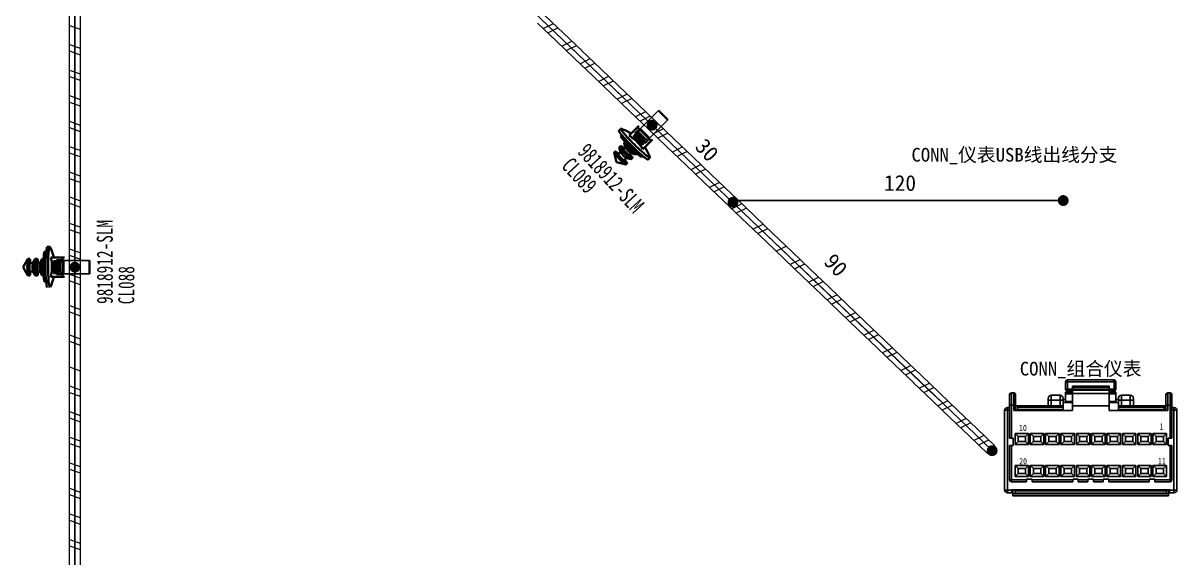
# Model space of a CAD drawing. Header units: millimetres. Extents: x 17 to 3784, y 12 to 1382.
# Drawn here: x 1157.5 to 1263.8, y 442.9 to 492.2 of the extents above; entities that cross this region are included whole.
import ezdxf

# ---------------------------------------------------------------- set-up
doc = ezdxf.new("R2010")
doc.units = ezdxf.units.MM
doc.layers.add('ENT', color=7, linetype='Continuous', lineweight=18)
doc.layers.add('粗实线层', color=7, linetype='Continuous', lineweight=35)
doc.styles.add('FangSong_GB2312_Style', font='simfang.ttf')
doc.styles.add('foton', font='', dxfattribs={"width": 0.7})
doc.styles.add('样式 2', font='', dxfattribs={"width": 0.75})
doc.styles.get('foton').set_extended_font_data('宋体')
doc.styles.get('样式 2').set_extended_font_data('宋体')

msp = doc.modelspace()

# ---------------------------------------------------------------- hatches: boundary and pattern name
h = msp.add_hatch(color=0)
edge = h.paths.add_edge_path(flags=0)
edge.add_arc((1215.43, 482.82), 0.507, 180, 540)
h = msp.add_hatch(color=0)
edge = h.paths.add_edge_path(flags=0)
edge.add_arc((1222.88, 475.72), 0.507, 180, 540)
h = msp.add_hatch(color=1)
edge = h.paths.add_edge_path(flags=0)
edge.add_arc((1253.3, 475.87), 0.507, 540, 900)
h = msp.add_hatch(color=0)
edge = h.paths.add_edge_path(flags=0)
edge.add_arc((1162.25, 469.73), 0.507, 180, 540)
h = msp.add_hatch(color=0)
edge = h.paths.add_edge_path(flags=0)
edge.add_arc((1246.75, 452.83), 0.507, 180, 540)

# ---------------------------------------------------------------- linework, layer by layer
at = {"color": 0}
for p, q in [((1216.01, 484.18), (1214.33, 482.48)), ((1216.88, 483.32), (1215.2, 481.62)), ((1163.59, 470.35), (1161.2, 470.34)), ((1163.59, 469.13), (1161.2, 469.13))]:
    msp.add_line(p, q, dxfattribs=at)
at = {"color": 0, "lineweight": 35, "ltscale": 0.137499}
for p, q in [((1216.01, 484.18), (1216.88, 483.32)), ((1214.33, 482.48), (1215.2, 481.62)), ((1161.2, 470.34), (1161.2, 469.13)), ((1163.59, 470.35), (1163.59, 469.13))]:
    msp.add_line(p, q, dxfattribs=at)
at = {"color": 0, "lineweight": 35, "ltscale": 0.120856}
for p, q in [((1214.07, 482.62), (1213.32, 481.86)), ((1215.33, 481.37), (1214.57, 480.61)), ((1161.11, 470.62), (1160.04, 470.62)), ((1161.11, 468.85), (1160.04, 468.85))]:
    msp.add_line(p, q, dxfattribs=at)
at = {"color": 0, "lineweight": 35, "ltscale": 0.021804}
for p, q in [((1214.07, 482.62), (1214.21, 482.75)), ((1213.86, 481.92), (1213.72, 481.79)), ((1214, 482.18), (1213.85, 482.05)), ((1214.06, 482.12), (1213.92, 481.99)), ((1214.85, 481.34), (1214.7, 481.21)), ((1215.33, 481.37), (1215.47, 481.5)), ((1160.47, 470.28), (1160.28, 470.29)), ((1160.76, 470.37), (1160.56, 470.38)), ((1160.76, 470.28), (1160.56, 470.29)), ((1161.11, 470.62), (1161.31, 470.62)), ((1160.75, 469.18), (1160.56, 469.19)), ((1161.11, 468.85), (1161.31, 468.84))]:
    msp.add_line(p, q, dxfattribs=at)
at = {"color": 0, "lineweight": 35, "ltscale": 0.199999}
for p, q in [((1214.07, 482.62), (1215.33, 481.37)), ((1161.11, 470.62), (1161.11, 468.85))]:
    msp.add_line(p, q, dxfattribs=at)
at = {"color": 0, "lineweight": 35, "ltscale": 0.027679}
for p, q in [((1212.55, 482.49), (1212.38, 482.32)), ((1215.22, 479.84), (1215.05, 479.67)), ((1159.95, 471.62), (1159.71, 471.62))]:
    msp.add_line(p, q, dxfattribs=at)
at = {"color": 0, "lineweight": 35, "ltscale": 0.032373}
for p, q in [((1213.72, 481.79), (1213.92, 481.99)), ((1213.86, 481.92), (1214.06, 482.12)), ((1160.28, 470.29), (1160.56, 470.29)), ((1160.47, 470.28), (1160.76, 470.28))]:
    msp.add_line(p, q, dxfattribs=at)
at = {"color": 0, "lineweight": 35, "ltscale": 0.124999}
for p, q in [((1214.5, 481.01), (1213.72, 481.79)), ((1160.27, 469.19), (1160.28, 470.29))]:
    msp.add_line(p, q, dxfattribs=at)
at = {"color": 0, "lineweight": 35, "ltscale": 0.047321}
for p, q in [((1213.85, 482.05), (1214.15, 482.35)), ((1214.77, 481.15), (1215.06, 481.45)), ((1160.56, 470.38), (1160.98, 470.38)), ((1160.56, 469.1), (1160.98, 469.1))]:
    msp.add_line(p, q, dxfattribs=at)
at = {"color": 0, "lineweight": 35, "ltscale": 0.010001}
for p, q in [((1213.85, 482.05), (1213.92, 481.99)), ((1214.7, 481.21), (1214.77, 481.15)), ((1160.56, 470.38), (1160.56, 470.29)), ((1160.56, 469.19), (1160.56, 469.1))]:
    msp.add_line(p, q, dxfattribs=at)
at = {"color": 0, "lineweight": 35, "ltscale": 0.009468}
for p, q in [((1213.91, 481.82), (1213.85, 481.76)), ((1160.44, 470.18), (1160.35, 470.18))]:
    msp.add_line(p, q, dxfattribs=at)
at = {"color": 0, "lineweight": 35, "ltscale": 0.1}
for p, q in [((1213.85, 481.76), (1214.48, 481.14)), ((1214.13, 482.04), (1214.76, 481.42)), ((1160.35, 470.18), (1160.35, 469.29)), ((1160.75, 470.18), (1160.75, 469.3))]:
    msp.add_line(p, q, dxfattribs=at)
at = {"color": 0, "lineweight": 35, "ltscale": 0.01149}
for p, q in [((1213.93, 481.85), (1213.86, 481.92)), ((1160.47, 470.18), (1160.47, 470.28))]:
    msp.add_line(p, q, dxfattribs=at)
at = {"color": 0, "lineweight": 35, "ltscale": 0.012451}
for p, q in [((1213.98, 481.9), (1213.91, 481.82)), ((1214.24, 482.26), (1214.17, 482.18)), ((1214.97, 481.54), (1214.89, 481.46)), ((1214.61, 481.28), (1214.54, 481.2)), ((1160.55, 470.18), (1160.44, 470.18)), ((1160.98, 470.25), (1160.87, 470.25)), ((1160.55, 469.3), (1160.44, 469.3)), ((1160.98, 469.23), (1160.87, 469.23))]:
    msp.add_line(p, q, dxfattribs=at)
at = {"color": 0, "lineweight": 35, "ltscale": 0.099998}
for p, q in [((1213.91, 481.82), (1214.54, 481.2)), ((1213.98, 481.9), (1214.61, 481.28)), ((1160.44, 470.18), (1160.44, 469.3)), ((1160.55, 470.18), (1160.55, 469.3))]:
    msp.add_line(p, q, dxfattribs=at)
at = {"color": 0, "lineweight": 35, "ltscale": 0.002181}
for p, q in [((1214, 481.92), (1213.98, 481.9)), ((1214.63, 481.29), (1214.61, 481.28)), ((1160.57, 470.18), (1160.55, 470.18)), ((1160.57, 469.3), (1160.55, 469.3))]:
    msp.add_line(p, q, dxfattribs=at)
at = {"color": 0, "lineweight": 35, "ltscale": 0.025537}
for p, q in [((1214, 482.18), (1214.16, 482.35)), ((1160.76, 470.37), (1160.98, 470.37))]:
    msp.add_line(p, q, dxfattribs=at)
at = {"color": 0, "lineweight": 35, "ltscale": 0.01}
for p, q in [((1214, 482.18), (1214.06, 482.12)), ((1160.76, 470.37), (1160.76, 470.28))]:
    msp.add_line(p, q, dxfattribs=at)
at = {"color": 0, "lineweight": 35, "ltscale": 0.019922}
for p, q in [((1214.12, 482.04), (1214, 481.92)), ((1214.75, 481.42), (1214.63, 481.29)), ((1160.74, 470.18), (1160.57, 470.18)), ((1160.74, 469.3), (1160.57, 469.3))]:
    msp.add_line(p, q, dxfattribs=at)
at = {"color": 0, "lineweight": 35, "ltscale": 0.099999}
for p, q in [((1214, 481.92), (1214.63, 481.29)), ((1214.12, 482.04), (1214.75, 481.42)), ((1160.57, 470.18), (1160.57, 469.3)), ((1160.74, 470.18), (1160.74, 469.3))]:
    msp.add_line(p, q, dxfattribs=at)
at = {"color": 0, "lineweight": 35, "ltscale": 0.000439834}
for p, q in [((1214.13, 482.04), (1214.12, 482.04)), ((1160.75, 470.18), (1160.74, 470.18))]:
    msp.add_line(p, q, dxfattribs=at)
at = {"color": 0, "lineweight": 35, "ltscale": 0.014999}
for p, q in [((1214.24, 482.26), (1214.15, 482.35)), ((1160.98, 470.25), (1160.98, 470.38))]:
    msp.add_line(p, q, dxfattribs=at)
at = {"color": 0, "lineweight": 35, "ltscale": 0.114999}
for p, q in [((1214.89, 481.46), (1214.17, 482.18)), ((1160.87, 469.23), (1160.87, 470.25))]:
    msp.add_line(p, q, dxfattribs=at)
at = {"color": 0, "lineweight": 35, "ltscale": 0.012463}
for p, q in [((1214.97, 481.54), (1214.89, 481.46)), ((1160.98, 469.22), (1160.87, 469.23))]:
    msp.add_line(p, q, dxfattribs=at)
at = {"color": 0, "lineweight": 35, "ltscale": 0.015}
for p, q in [((1215.06, 481.45), (1214.97, 481.54)), ((1160.98, 469.1), (1160.98, 469.23))]:
    msp.add_line(p, q, dxfattribs=at)
at = {"color": 0, "lineweight": 35, "ltscale": 0.019769}
for p, q in [((1212.4, 480.77), (1212.52, 480.89)), ((1213.5, 479.68), (1213.63, 479.8)), ((1158.63, 470.51), (1158.8, 470.51)), ((1158.63, 468.96), (1158.8, 468.96))]:
    msp.add_line(p, q, dxfattribs=at)
at = {"color": 0, "lineweight": 35, "ltscale": 0.051179}
for p, q in [((1212.51, 480.32), (1212.4, 480.76)), ((1213.05, 479.79), (1213.49, 479.68)), ((1158.39, 470.11), (1158.62, 470.5)), ((1158.39, 469.36), (1158.62, 468.97))]:
    msp.add_line(p, q, dxfattribs=at)
at = {"color": 0, "lineweight": 35, "ltscale": 0.029858}
for p, q in [((1212.76, 480.57), (1212.95, 480.76)), ((1213.3, 480.04), (1213.49, 480.23)), ((1158.74, 470.12), (1159.01, 470.12)), ((1158.74, 469.35), (1159.01, 469.35))]:
    msp.add_line(p, q, dxfattribs=at)
at = {"color": 0, "lineweight": 35, "ltscale": 0.01853}
for p, q in [((1212.84, 481.21), (1212.95, 481.33)), ((1159.25, 470.51), (1159.41, 470.51))]:
    msp.add_line(p, q, dxfattribs=at)
at = {"color": 0, "lineweight": 35, "ltscale": 0.051177}
for p, q in [((1212.95, 480.76), (1212.84, 481.2)), ((1159.01, 470.11), (1159.24, 470.5))]:
    msp.add_line(p, q, dxfattribs=at)
at = {"color": 0, "lineweight": 35, "ltscale": 0.02207}
for p, q in [((1213.19, 481.01), (1213.33, 481.15)), ((1213.73, 480.47), (1213.87, 480.61)), ((1159.35, 470.12), (1159.55, 470.12)), ((1159.35, 469.35), (1159.55, 469.35))]:
    msp.add_line(p, q, dxfattribs=at)
at = {"color": 0, "lineweight": 35, "ltscale": 0.010273}
for p, q in [((1214.54, 481.2), (1214.48, 481.14)), ((1160.44, 469.29), (1160.35, 469.29))]:
    msp.add_line(p, q, dxfattribs=at)
at = {"color": 0, "lineweight": 35, "ltscale": 0.004356}
for p, q in [((1214.48, 481.14), (1214.51, 481.16)), ((1160.35, 469.29), (1160.39, 469.29))]:
    msp.add_line(p, q, dxfattribs=at)
at = {"color": 0, "lineweight": 35, "ltscale": 0.032379}
for p, q in [((1214.5, 481.01), (1214.7, 481.21)), ((1160.27, 469.19), (1160.56, 469.19))]:
    msp.add_line(p, q, dxfattribs=at)
at = {"color": 0, "lineweight": 35, "ltscale": 0.023842}
for p, q in [((1214.51, 481.16), (1214.66, 481.32)), ((1160.39, 469.29), (1160.6, 469.29))]:
    msp.add_line(p, q, dxfattribs=at)
at = {"color": 0, "lineweight": 35, "ltscale": 0.001513}
for p, q in [((1214.54, 481.2), (1214.55, 481.21)), ((1160.44, 469.3), (1160.45, 469.29))]:
    msp.add_line(p, q, dxfattribs=at)
at = {"color": 0, "lineweight": 35, "ltscale": 0.012045}
for p, q in [((1214.64, 481.14), (1214.56, 481.22)), ((1160.47, 469.19), (1160.47, 469.29))]:
    msp.add_line(p, q, dxfattribs=at)
at = {"color": 0, "lineweight": 35, "ltscale": 0.018183}
for p, q in [((1214.64, 481.31), (1214.76, 481.42)), ((1160.58, 469.29), (1160.75, 469.3))]:
    msp.add_line(p, q, dxfattribs=at)
at = {"color": 0, "lineweight": 35, "ltscale": 0.002853}
for p, q in [((1214.66, 481.32), (1214.64, 481.31)), ((1160.61, 469.29), (1160.58, 469.29))]:
    msp.add_line(p, q, dxfattribs=at)
at = {"color": 0, "lineweight": 35, "ltscale": 0.000439867}
for p, q in [((1214.76, 481.42), (1214.75, 481.42)), ((1160.75, 469.3), (1160.74, 469.3))]:
    msp.add_line(p, q, dxfattribs=at)
at = {"color": 0, "lineweight": 35, "ltscale": 0.113794}
for p, q in [((1214.76, 480.78), (1215.47, 481.5)), ((1160.3, 468.84), (1161.31, 468.84))]:
    msp.add_line(p, q, dxfattribs=at)
at = {"color": 0, "lineweight": 35, "ltscale": 0.009064}
for p, q in [((1214.85, 481.34), (1214.9, 481.29)), ((1160.75, 469.18), (1160.75, 469.1))]:
    msp.add_line(p, q, dxfattribs=at)
at = {"color": 0, "lineweight": 35, "ltscale": 0.017883}
for p, q in [((1211.92, 480.28), (1212.03, 480.4)), ((1213.02, 479.19), (1213.13, 479.31)), ((1157.94, 470.51), (1158.1, 470.51)), ((1157.94, 468.96), (1158.1, 468.96))]:
    msp.add_line(p, q, dxfattribs=at)
at = {"color": 0, "lineweight": 35, "ltscale": 0.100609}
for p, q in [((1212.14, 479.41), (1211.92, 480.27)), ((1157.48, 469.73), (1157.93, 470.5))]:
    msp.add_line(p, q, dxfattribs=at)
at = {"color": 0, "lineweight": 35, "ltscale": 0.10061}
for p, q in [((1212.14, 479.41), (1213.01, 479.19)), ((1157.48, 469.73), (1157.93, 468.97))]:
    msp.add_line(p, q, dxfattribs=at)
at = {"color": 0, "lineweight": 35, "ltscale": 0.032245}
for p, q in [((1212.31, 480.12), (1212.51, 480.32)), ((1212.85, 479.58), (1213.05, 479.79)), ((1158.1, 470.12), (1158.39, 470.12)), ((1158.1, 469.35), (1158.39, 469.35))]:
    msp.add_line(p, q, dxfattribs=at)
at = {"color": 0, "lineweight": 35, "ltscale": 0.051178}
for p, q in [((1213.49, 480.23), (1213.93, 480.12)), ((1159.01, 469.36), (1159.24, 468.97))]:
    msp.add_line(p, q, dxfattribs=at)
at = {"color": 0, "lineweight": 35, "ltscale": 0.018536}
for p, q in [((1213.94, 480.12), (1214.05, 480.23)), ((1159.25, 468.96), (1159.41, 468.96))]:
    msp.add_line(p, q, dxfattribs=at)
at = {"color": 1}
msp.add_line((1253.31, 476.36), (1253.31, 475.39), dxfattribs=at)
at = {"color": 7, "linetype": 'Continuous'}
for p, q in [((1253.69, 458.33), (1253.69, 459.35)), ((1253.69, 459.35), (1257.98, 459.35)), ((1257.98, 459.35), (1257.98, 458.33)), ((1248.52, 453.98), (1248.52, 458.16)), ((1248.52, 458.16), (1248.74, 458.16)), ((1248.74, 456.52), (1248.74, 458.16)), ((1253.52, 458.5), (1253.52, 459.18)), ((1253.52, 459.18), (1258.15, 459.18)), ((1253.52, 458.5), (1254.14, 458.5)), ((1253.52, 457.35), (1253.52, 458.23)), ((1254.14, 458.23), (1253.52, 458.23)), ((1253.69, 458.33), (1254.14, 458.33)), ((1254.14, 456.52), (1254.14, 458.78)), ((1254.14, 458.78), (1257.53, 458.78)), ((1257.53, 458.61), (1254.14, 458.61)), ((1257.53, 458.44), (1254.14, 458.44)), ((1254.14, 458.39), (1257.53, 458.39)), ((1257.53, 458.78), (1257.53, 456.52)), ((1257.53, 458.5), (1258.15, 458.5)), ((1257.53, 458.33), (1257.98, 458.33)), ((1257.53, 458.23), (1258.15, 458.23)), ((1258.15, 459.18), (1258.15, 458.5)), ((1258.15, 458.23), (1258.15, 457.35)), ((1262.93, 458.16), (1263.15, 458.16)), ((1262.93, 456.52), (1262.93, 458.16)), ((1263.15, 453.98), (1263.15, 458.16)), ((1248.35, 453.98), (1248.35, 457.99)), ((1248.91, 456.52), (1248.91, 457.99)), ((1251.91, 456.97), (1251.91, 457.65)), ((1251.91, 457.48), (1253.29, 457.48)), ((1252.19, 456.97), (1252.19, 457.93)), ((1252.19, 457.93), (1253.01, 457.93)), ((1253.01, 456.97), (1253.01, 457.93)), ((1253.29, 456.52), (1253.29, 457.65)), ((1253.29, 457.54), (1253.52, 457.54)), ((1253.29, 457.26), (1254.14, 457.26)), ((1254.14, 458.08), (1253.52, 458.08)), ((1254.14, 457.35), (1253.52, 457.35)), ((1254.14, 458.09), (1257.53, 458.09)), ((1257.53, 458.08), (1258.15, 458.08)), ((1257.53, 457.35), (1258.15, 457.35)), ((1257.53, 457.26), (1258.38, 457.26)), ((1258.15, 457.54), (1258.38, 457.54)), ((1258.38, 456.52), (1258.38, 457.65)), ((1258.38, 457.48), (1259.76, 457.48)), ((1258.66, 457.93), (1258.66, 456.97)), ((1258.66, 457.93), (1259.48, 457.93)), ((1259.48, 457.93), (1259.48, 456.97)), ((1259.76, 457.65), (1259.76, 456.97)), ((1262.76, 456.52), (1262.76, 457.99)), ((1263.32, 453.98), (1263.32, 457.99)), ((1247.9, 456.52), (1247.9, 449.23)), ((1248.18, 456.8), (1248.18, 448.95)), ((1248.35, 456.8), (1248.18, 456.8)), ((1248.35, 456.58), (1248.18, 456.58)), ((1248.35, 457.03), (1248.91, 457.03)), ((1254.14, 456.52), (1248.74, 456.52)), ((1248.91, 456.97), (1253.29, 456.97)), ((1249.08, 456.52), (1249.08, 456.97)), ((1249.08, 456.83), (1253.29, 456.83)), ((1249.08, 456.63), (1253.29, 456.63)), ((1254.14, 456.96), (1257.53, 456.96)), ((1262.93, 456.52), (1257.53, 456.52)), ((1258.38, 456.97), (1262.76, 456.97)), ((1258.38, 456.83), (1262.59, 456.83)), ((1258.38, 456.63), (1262.59, 456.63)), ((1262.59, 456.52), (1262.59, 456.97)), ((1262.76, 457.03), (1263.32, 457.03)), ((1263.49, 456.8), (1263.32, 456.8)), ((1263.49, 456.58), (1263.32, 456.58)), ((1263.49, 448.95), (1263.49, 456.8)), ((1263.77, 449.23), (1263.77, 456.52)), ((1248.35, 453.98), (1248.69, 453.98)), ((1248.69, 453.98), (1248.69, 453.3)), ((1248.86, 454.4), (1248.86, 453.39)), ((1249.14, 454.12), (1248.86, 454.4)), ((1250.1, 454.4), (1248.86, 454.4)), ((1249.14, 454.12), (1249.14, 453.67)), ((1249.82, 454.12), (1249.14, 454.12)), ((1249.82, 454.12), (1250.1, 454.4)), ((1249.82, 453.67), (1249.82, 454.12)), ((1250.1, 453.39), (1250.1, 454.4)), ((1250.27, 454.4), (1250.27, 453.39)), ((1250.55, 454.12), (1250.27, 454.4)), ((1251.51, 454.4), (1250.27, 454.4)), ((1250.55, 454.12), (1250.55, 453.67)), ((1251.23, 454.12), (1250.55, 454.12)), ((1251.23, 454.12), (1251.51, 454.4)), ((1251.23, 453.67), (1251.23, 454.12)), ((1251.51, 453.39), (1251.51, 454.4)), ((1251.68, 454.4), (1251.68, 453.39)), ((1251.96, 454.12), (1251.68, 454.4)), ((1252.93, 454.4), (1251.68, 454.4)), ((1251.96, 454.12), (1251.96, 453.67)), ((1252.64, 454.12), (1251.96, 454.12)), ((1252.64, 454.12), (1252.93, 454.4)), ((1252.64, 453.67), (1252.64, 454.12)), ((1252.93, 453.39), (1252.93, 454.4)), ((1253.09, 454.4), (1253.09, 453.39)), ((1253.38, 454.12), (1253.09, 454.4)), ((1254.34, 454.4), (1253.09, 454.4)), ((1253.38, 454.12), (1253.38, 453.67)), ((1254.06, 454.12), (1253.38, 454.12)), ((1254.06, 454.12), (1254.34, 454.4)), ((1254.06, 453.67), (1254.06, 454.12)), ((1254.34, 453.39), (1254.34, 454.4)), ((1254.51, 454.4), (1254.51, 453.39)), ((1254.79, 454.12), (1254.51, 454.4)), ((1255.75, 454.4), (1254.51, 454.4)), ((1254.79, 454.12), (1254.79, 453.67)), ((1255.47, 454.12), (1254.79, 454.12)), ((1255.47, 454.12), (1255.75, 454.4)), ((1255.47, 453.67), (1255.47, 454.12)), ((1255.75, 453.39), (1255.75, 454.4)), ((1255.92, 454.4), (1255.92, 453.39)), ((1257.16, 454.4), (1255.92, 454.4)), ((1256.2, 454.12), (1255.92, 454.4)), ((1256.2, 454.12), (1256.2, 453.67)), ((1256.88, 454.12), (1256.2, 454.12)), ((1256.88, 454.12), (1257.16, 454.4)), ((1256.88, 453.67), (1256.88, 454.12)), ((1257.16, 453.39), (1257.16, 454.4)), ((1258.58, 454.4), (1257.33, 454.4)), ((1257.62, 454.12), (1257.33, 454.4)), ((1257.33, 454.4), (1257.33, 453.39)), ((1258.29, 454.12), (1257.62, 454.12)), ((1257.62, 454.12), (1257.62, 453.67)), ((1258.29, 454.12), (1258.58, 454.4)), ((1258.29, 453.67), (1258.29, 454.12)), ((1258.58, 453.39), (1258.58, 454.4)), ((1259.99, 454.4), (1258.75, 454.4)), ((1259.03, 454.12), (1258.75, 454.4)), ((1258.75, 454.4), (1258.75, 453.39)), ((1259.71, 454.12), (1259.03, 454.12)), ((1259.03, 454.12), (1259.03, 453.67)), ((1259.71, 454.12), (1259.99, 454.4)), ((1259.71, 453.67), (1259.71, 454.12)), ((1259.99, 453.39), (1259.99, 454.4)), ((1261.4, 454.4), (1260.16, 454.4)), ((1260.44, 454.12), (1260.16, 454.4)), ((1260.16, 454.4), (1260.16, 453.39)), ((1261.12, 454.12), (1260.44, 454.12)), ((1260.44, 454.12), (1260.44, 453.67)), ((1261.12, 454.12), (1261.4, 454.4)), ((1261.12, 453.67), (1261.12, 454.12)), ((1261.4, 453.39), (1261.4, 454.4)), ((1262.81, 454.4), (1261.57, 454.4)), ((1261.85, 454.12), (1261.57, 454.4)), ((1261.57, 454.4), (1261.57, 453.39)), ((1262.53, 454.12), (1261.85, 454.12)), ((1261.85, 454.12), (1261.85, 453.67)), ((1262.53, 454.12), (1262.81, 454.4)), ((1262.53, 453.67), (1262.53, 454.12)), ((1262.81, 453.39), (1262.81, 454.4)), ((1262.98, 453.98), (1263.32, 453.98)), ((1262.98, 453.3), (1262.98, 453.98)), ((1248.35, 453.3), (1248.35, 450.14)), ((1248.35, 453.3), (1248.69, 453.3)), ((1248.52, 453.3), (1248.52, 449.97)), ((1249.14, 453.67), (1248.86, 453.39)), ((1248.86, 453.39), (1250.1, 453.39)), ((1249.14, 453.67), (1249.82, 453.67)), ((1249.82, 453.67), (1250.1, 453.39)), ((1250.55, 453.67), (1250.27, 453.39)), ((1250.27, 453.39), (1251.51, 453.39)), ((1250.55, 453.67), (1251.23, 453.67)), ((1251.23, 453.67), (1251.51, 453.39)), ((1251.96, 453.67), (1251.68, 453.39)), ((1251.68, 453.39), (1252.93, 453.39)), ((1251.96, 453.67), (1252.64, 453.67)), ((1252.64, 453.67), (1252.93, 453.39)), ((1253.38, 453.67), (1253.09, 453.39)), ((1253.09, 453.39), (1254.34, 453.39)), ((1253.38, 453.67), (1254.06, 453.67)), ((1254.06, 453.67), (1254.34, 453.39)), ((1254.79, 453.67), (1254.51, 453.39)), ((1254.51, 453.39), (1255.75, 453.39)), ((1254.79, 453.67), (1255.47, 453.67)), ((1255.47, 453.67), (1255.75, 453.39)), ((1256.2, 453.67), (1255.92, 453.39)), ((1255.92, 453.39), (1257.16, 453.39)), ((1256.2, 453.67), (1256.88, 453.67)), ((1256.88, 453.67), (1257.16, 453.39)), ((1257.62, 453.67), (1257.33, 453.39)), ((1257.33, 453.39), (1258.58, 453.39)), ((1257.62, 453.67), (1258.29, 453.67)), ((1258.29, 453.67), (1258.58, 453.39)), ((1259.03, 453.67), (1258.75, 453.39)), ((1258.75, 453.39), (1259.99, 453.39)), ((1259.03, 453.67), (1259.71, 453.67)), ((1259.71, 453.67), (1259.99, 453.39)), ((1260.44, 453.67), (1260.16, 453.39)), ((1260.16, 453.39), (1261.4, 453.39)), ((1260.44, 453.67), (1261.12, 453.67)), ((1261.12, 453.67), (1261.4, 453.39)), ((1261.85, 453.67), (1261.57, 453.39)), ((1261.57, 453.39), (1262.81, 453.39)), ((1261.85, 453.67), (1262.53, 453.67)), ((1262.53, 453.67), (1262.81, 453.39)), ((1262.98, 453.3), (1263.32, 453.3)), ((1263.15, 449.97), (1263.15, 453.3)), ((1263.32, 450.14), (1263.32, 453.3)), ((1248.86, 451.47), (1248.86, 450.45)), ((1249.14, 451.18), (1248.86, 451.47)), ((1250.1, 451.47), (1248.86, 451.47)), ((1249.14, 450.73), (1248.86, 450.45)), ((1249.14, 451.18), (1249.14, 450.73)), ((1249.82, 451.18), (1249.14, 451.18)), ((1249.14, 450.73), (1249.82, 450.73)), ((1249.82, 451.18), (1250.1, 451.47)), ((1249.82, 450.73), (1249.82, 451.18)), ((1249.82, 450.73), (1250.1, 450.45)), ((1250.1, 450.45), (1250.1, 451.47)), ((1250.55, 451.18), (1250.27, 451.47)), ((1250.27, 451.47), (1250.27, 450.45)), ((1251.51, 451.47), (1250.27, 451.47)), ((1250.55, 450.73), (1250.27, 450.45)), ((1250.55, 451.18), (1250.55, 450.73)), ((1251.23, 451.18), (1250.55, 451.18)), ((1250.55, 450.73), (1251.23, 450.73)), ((1251.23, 451.18), (1251.51, 451.47)), ((1251.23, 450.73), (1251.23, 451.18)), ((1251.23, 450.73), (1251.51, 450.45)), ((1251.51, 450.45), (1251.51, 451.47)), ((1251.96, 451.18), (1251.68, 451.47)), ((1251.68, 451.47), (1251.68, 450.45)), ((1252.93, 451.47), (1251.68, 451.47)), ((1251.96, 450.73), (1251.68, 450.45)), ((1251.96, 451.18), (1251.96, 450.73)), ((1252.64, 451.18), (1251.96, 451.18)), ((1251.96, 450.73), (1252.64, 450.73)), ((1252.64, 451.18), (1252.93, 451.47)), ((1252.64, 450.73), (1252.64, 451.18)), ((1252.64, 450.73), (1252.93, 450.45)), ((1252.93, 450.45), (1252.93, 451.47)), ((1253.38, 451.18), (1253.09, 451.47)), ((1253.09, 451.47), (1253.09, 450.45)), ((1254.34, 451.47), (1253.09, 451.47)), ((1253.38, 450.73), (1253.09, 450.45)), ((1254.06, 451.18), (1253.38, 451.18)), ((1253.38, 451.18), (1253.38, 450.73)), ((1253.38, 450.73), (1254.06, 450.73)), ((1254.06, 451.18), (1254.34, 451.47)), ((1254.06, 450.73), (1254.06, 451.18)), ((1254.06, 450.73), (1254.34, 450.45)), ((1254.34, 450.45), (1254.34, 451.47)), ((1255.75, 451.47), (1254.51, 451.47)), ((1254.79, 451.18), (1254.51, 451.47)), ((1254.51, 451.47), (1254.51, 450.45)), ((1254.79, 450.73), (1254.51, 450.45)), ((1255.47, 451.18), (1254.79, 451.18)), ((1254.79, 451.18), (1254.79, 450.73)), ((1254.79, 450.73), (1255.47, 450.73)), ((1255.47, 451.18), (1255.75, 451.47)), ((1255.47, 450.73), (1255.47, 451.18)), ((1255.47, 450.73), (1255.75, 450.45)), ((1255.75, 450.45), (1255.75, 451.47)), ((1257.16, 451.47), (1255.92, 451.47)), ((1256.2, 451.18), (1255.92, 451.47)), ((1255.92, 451.47), (1255.92, 450.45)), ((1256.2, 450.73), (1255.92, 450.45)), ((1256.88, 451.18), (1256.2, 451.18)), ((1256.2, 451.18), (1256.2, 450.73)), ((1256.2, 450.73), (1256.88, 450.73)), ((1256.88, 451.18), (1257.16, 451.47)), ((1256.88, 450.73), (1256.88, 451.18)), ((1256.88, 450.73), (1257.16, 450.45)), ((1257.16, 450.45), (1257.16, 451.47)), ((1258.58, 451.47), (1257.33, 451.47)), ((1257.62, 451.18), (1257.33, 451.47)), ((1257.33, 451.47), (1257.33, 450.45)), ((1257.62, 450.73), (1257.33, 450.45)), ((1258.29, 451.18), (1257.62, 451.18)), ((1257.62, 451.18), (1257.62, 450.73)), ((1257.62, 450.73), (1258.29, 450.73)), ((1258.29, 451.18), (1258.58, 451.47)), ((1258.29, 450.73), (1258.29, 451.18)), ((1258.29, 450.73), (1258.58, 450.45)), ((1258.58, 450.45), (1258.58, 451.47)), ((1259.99, 451.47), (1258.75, 451.47)), ((1259.03, 451.18), (1258.75, 451.47)), ((1258.75, 451.47), (1258.75, 450.45)), ((1259.03, 450.73), (1258.75, 450.45)), ((1259.71, 451.18), (1259.03, 451.18)), ((1259.03, 451.18), (1259.03, 450.73)), ((1259.03, 450.73), (1259.71, 450.73)), ((1259.71, 451.18), (1259.99, 451.47)), ((1259.71, 450.73), (1259.71, 451.18)), ((1259.71, 450.73), (1259.99, 450.45)), ((1259.99, 450.45), (1259.99, 451.47)), ((1261.4, 451.47), (1260.16, 451.47)), ((1260.44, 451.18), (1260.16, 451.47)), ((1260.16, 451.47), (1260.16, 450.45)), ((1260.44, 450.73), (1260.16, 450.45)), ((1261.12, 451.18), (1260.44, 451.18)), ((1260.44, 451.18), (1260.44, 450.73)), ((1260.44, 450.73), (1261.12, 450.73)), ((1261.12, 451.18), (1261.4, 451.47)), ((1261.12, 450.73), (1261.12, 451.18)), ((1261.12, 450.73), (1261.4, 450.45)), ((1261.4, 450.45), (1261.4, 451.47)), ((1262.81, 451.47), (1261.57, 451.47)), ((1261.85, 451.18), (1261.57, 451.47)), ((1261.57, 451.47), (1261.57, 450.45)), ((1261.85, 450.73), (1261.57, 450.45)), ((1262.53, 451.18), (1261.85, 451.18)), ((1261.85, 451.18), (1261.85, 450.73)), ((1261.85, 450.73), (1262.53, 450.73)), ((1262.53, 451.18), (1262.81, 451.47)), ((1262.53, 450.73), (1262.53, 451.18)), ((1262.53, 450.73), (1262.81, 450.45)), ((1262.81, 450.45), (1262.81, 451.47)), ((1248.35, 450.14), (1249.93, 450.14)), ((1248.52, 449.97), (1249.93, 449.97)), ((1248.86, 450.45), (1250.1, 450.45)), ((1249.93, 449.97), (1249.93, 450.19)), ((1249.93, 450.19), (1250.44, 450.19)), ((1250.27, 450.45), (1251.51, 450.45)), ((1250.44, 449.97), (1250.44, 450.19)), ((1250.44, 450.14), (1254.17, 450.14)), ((1250.44, 449.97), (1254.17, 449.97)), ((1251.68, 450.45), (1252.93, 450.45)), ((1253.09, 450.45), (1254.34, 450.45)), ((1254.17, 450.19), (1254.68, 450.19)), ((1254.17, 449.97), (1254.17, 450.19)), ((1254.51, 450.45), (1255.75, 450.45)), ((1254.68, 449.97), (1254.68, 450.19)), ((1254.68, 450.14), (1255.58, 450.14)), ((1254.68, 449.97), (1255.58, 449.97)), ((1255.58, 450.19), (1256.09, 450.19)), ((1255.58, 449.97), (1255.58, 450.19)), ((1255.92, 450.45), (1257.16, 450.45)), ((1256.09, 449.97), (1256.09, 450.19)), ((1256.09, 450.14), (1256.99, 450.14)), ((1256.09, 449.97), (1256.99, 449.97)), ((1256.99, 450.19), (1257.5, 450.19)), ((1256.99, 449.97), (1256.99, 450.19)), ((1257.33, 450.45), (1258.58, 450.45)), ((1257.5, 449.97), (1257.5, 450.19)), ((1257.5, 450.14), (1261.23, 450.14)), ((1257.5, 449.97), (1261.23, 449.97)), ((1258.75, 450.45), (1259.99, 450.45)), ((1260.16, 450.45), (1261.4, 450.45)), ((1261.23, 450.19), (1261.74, 450.19)), ((1261.23, 449.97), (1261.23, 450.19)), ((1261.57, 450.45), (1262.81, 450.45)), ((1261.74, 449.97), (1261.74, 450.19)), ((1261.74, 450.14), (1263.32, 450.14)), ((1261.74, 449.97), (1263.15, 449.97)), ((1248.18, 449.18), (1248.57, 449.18)), ((1248.18, 448.95), (1248.57, 448.95)), ((1248.57, 448.95), (1248.57, 449.23)), ((1248.57, 449.23), (1263.1, 449.23)), ((1248.66, 449.23), (1248.66, 448.67)), ((1248.66, 448.84), (1263.01, 448.84)), ((1248.66, 448.67), (1263.01, 448.67)), ((1248.86, 448.92), (1248.86, 449.23)), ((1262.81, 449.12), (1248.86, 449.12)), ((1248.86, 448.92), (1262.81, 448.92)), ((1262.81, 449.23), (1262.81, 448.92)), ((1263.01, 449.23), (1263.01, 448.67)), ((1263.1, 448.95), (1263.1, 449.23)), ((1263.1, 449.18), (1263.49, 449.18)), ((1263.1, 448.95), (1263.49, 448.95))]:
    msp.add_line(p, q, dxfattribs=at)
msp.add_line((1246.32, 452.56), (1247.01, 453.27))
at = {"color": 0, "linetype": 'Continuous', "lineweight": 13}
for points in [[(1162.24, 505.08), (1162.24, 481.57)], [(1195.02, 502.34), (1212, 486.09)], [(1212.03, 486.06), (1224.55, 474.08)], [(1162.24, 481.53), (1162.24, 464.2)], [(1224.55, 474.08), (1241.54, 457.83)], [(1162.24, 464.2), (1162.24, 440.69)]]:
    msp.add_lwpolyline(points, dxfattribs=at)
at = {"color": 0, "linetype": 'Continuous', "lineweight": 25}
for points in [[(1162.24, 480.79), (1162.24, 505.08)], [(1212.57, 485.55), (1195.02, 502.34)], [(1212.02, 486.07), (1224.55, 474.08)], [(1162.24, 481.54), (1162.24, 464.2)], [(1242.11, 457.29), (1224.55, 474.08)], [(1162.24, 439.91), (1162.24, 464.2)]]:
    msp.add_lwpolyline(points, dxfattribs=at)
at = {"color": 0, "linetype": 'Continuous', "lineweight": 0}
for points in [[(1161.75, 490.96), (1161.75, 493.31)], [(1162.73, 493.31), (1162.73, 490.96)], [(1206.59, 490.6), (1204.88, 492.22)], [(1205.4, 491.74), (1206.33, 492.2)], [(1205.56, 492.93), (1207.26, 491.31)], [(1161.75, 492.01), (1162.73, 491.66)], [(1205.82, 491.33), (1206.75, 491.79)], [(1207.26, 491.31), (1208.97, 489.68)], [(1161.75, 488.6), (1161.75, 490.96)], [(1161.75, 490.25), (1162.73, 489.9)], [(1162.73, 490.96), (1162.73, 488.6)], [(1208.29, 488.97), (1206.59, 490.6)], [(1207.1, 490.11), (1208.03, 490.57)], [(1207.52, 489.7), (1208.46, 490.17)], [(1161.75, 489.66), (1162.73, 489.31)], [(1209.99, 487.34), (1208.29, 488.97)], [(1208.96, 489.68), (1210.67, 488.05)], [(1161.75, 486.25), (1161.75, 488.6)], [(1161.75, 487.89), (1162.73, 487.54)], [(1162.73, 488.6), (1162.73, 486.25)], [(1208.8, 488.48), (1209.73, 488.95)], [(1209.22, 488.07), (1210.16, 488.54)], [(1210.67, 488.05), (1212.37, 486.42)], [(1161.75, 487.31), (1162.73, 486.95)], [(1211.69, 485.72), (1209.99, 487.34)], [(1210.5, 486.85), (1211.43, 487.32)], [(1210.92, 486.45), (1211.86, 486.91)], [(1161.75, 483.89), (1161.75, 486.25)], [(1162.73, 486.25), (1162.73, 483.89)], [(1212.37, 486.42), (1214.07, 484.79)], [(1161.75, 485.54), (1162.73, 485.19)], [(1161.75, 484.95), (1162.73, 484.6)], [(1213.39, 484.08), (1211.69, 485.71)], [(1213.13, 485.69), (1212.2, 485.22)], [(1213.56, 485.28), (1212.62, 484.82)], [(1214.07, 484.79), (1215.77, 483.17)], [(1161.75, 481.54), (1161.75, 483.89)], [(1162.73, 483.89), (1162.73, 481.54)], [(1215.09, 482.46), (1213.39, 484.08)], [(1214.83, 484.06), (1213.9, 483.6)], [(1215.26, 483.65), (1214.33, 483.19)], [(1161.75, 483.19), (1162.73, 482.83)], [(1161.75, 482.6), (1162.73, 482.24)], [(1215.77, 483.17), (1217.47, 481.54)], [(1161.75, 479.18), (1161.75, 481.54)], [(1162.73, 481.54), (1162.73, 479.18)], [(1216.79, 480.83), (1215.09, 482.46)], [(1216.46, 482.48), (1215.53, 482.01)], [(1216.88, 482.07), (1215.95, 481.61)], [(1217.47, 481.54), (1219.17, 479.91)], [(1162.73, 480.48), (1161.75, 480.83)], [(1218.49, 479.2), (1216.79, 480.83)], [(1218.24, 480.81), (1217.3, 480.34)], [(1162.73, 479.89), (1161.75, 480.24)], [(1218.66, 480.4), (1217.73, 479.93)], [(1219.17, 479.91), (1220.87, 478.28)], [(1161.75, 476.83), (1161.75, 479.18)], [(1162.73, 478.12), (1161.75, 478.48)], [(1162.73, 479.18), (1162.73, 476.83)], [(1220.19, 477.57), (1218.49, 479.2)], [(1219.94, 479.18), (1219, 478.71)], [(1220.36, 478.77), (1219.43, 478.31)], [(1162.73, 477.53), (1161.75, 477.89)], [(1222.62, 475.25), (1220.19, 477.57)], [(1221.64, 477.55), (1220.71, 477.09)], [(1220.87, 478.28), (1223.36, 475.9)], [(1162.71, 475.86), (1161.73, 476.21)], [(1161.75, 474.47), (1161.75, 476.83)], [(1162.73, 476.83), (1162.73, 474.47)], [(1222.06, 477.14), (1221.13, 476.68)], [(1162.71, 475.27), (1161.73, 475.62)], [(1224.21, 473.73), (1222.51, 475.36)], [(1223.69, 475.57), (1222.76, 475.1)], [(1224.12, 475.16), (1223.18, 474.7)], [(1223.19, 476.07), (1224.89, 474.44)], [(1161.75, 472.12), (1161.75, 474.47)], [(1162.73, 474.47), (1162.73, 472.12)], [(1224.89, 474.44), (1226.59, 472.81)], [(1162.73, 473.41), (1161.75, 473.77)], [(1162.73, 472.83), (1161.75, 473.18)], [(1225.92, 472.1), (1224.21, 473.73)], [(1224.72, 473.24), (1225.66, 473.71)], [(1225.15, 472.83), (1226.08, 473.3)], [(1161.75, 469.76), (1161.75, 472.12)], [(1162.73, 472.12), (1162.73, 469.76)], [(1227.62, 470.47), (1225.92, 472.1)], [(1226.59, 472.81), (1228.29, 471.18)], [(1162.73, 471.06), (1161.75, 471.41)], [(1226.85, 471.21), (1227.78, 471.67)], [(1228.29, 471.18), (1230, 469.55)], [(1162.73, 470.47), (1161.75, 470.82)], [(1229.32, 468.85), (1227.62, 470.47)], [(1228.13, 469.99), (1229.06, 470.45)], [(1228.55, 469.58), (1229.49, 470.04)], [(1161.75, 466.4), (1161.75, 469.76)], [(1162.73, 468.71), (1161.75, 469.06)], [(1162.73, 469.76), (1162.73, 466.32)], [(1231.02, 467.22), (1229.32, 468.85)], [(1229.83, 468.36), (1230.76, 468.82)], [(1229.99, 469.55), (1231.7, 467.93)], [(1162.73, 468.12), (1161.75, 468.47)], [(1230.25, 467.95), (1231.19, 468.42)], [(1231.7, 467.93), (1233.4, 466.3)], [(1232.72, 465.59), (1231.02, 467.22)], [(1231.53, 466.73), (1232.46, 467.19)], [(1231.95, 466.32), (1232.89, 466.79)], [(1162.72, 465.85), (1161.74, 466.2)], [(1162.72, 465.26), (1161.74, 465.62)], [(1161.75, 464.2), (1161.75, 466.56)], [(1162.73, 466.56), (1162.73, 464.2)], [(1161.75, 461.85), (1161.75, 464.2)], [(1161.75, 463.5), (1162.73, 463.14)], [(1162.73, 464.2), (1162.73, 461.85)], [(1161.75, 462.91), (1162.73, 462.55)], [(1161.75, 459.49), (1161.75, 461.85)], [(1162.73, 461.85), (1162.73, 459.49)], [(1161.75, 460.55), (1162.73, 460.2)], [(1161.75, 457.14), (1161.75, 459.49)], [(1162.73, 459.49), (1162.73, 457.14)]]:
    msp.add_lwpolyline(points, dxfattribs=at)
at = {"color": 0, "lineweight": 35}
for points in [[(1214.76, 480.79), (1214.76, 480.79), (1214.76, 480.79), (1214.75, 480.78), (1214.57, 480.61)], [(1160.3, 468.85), (1160.3, 468.85), (1160.3, 468.85), (1160.29, 468.85), (1160.04, 468.85)]]:
    msp.add_lwpolyline(points, dxfattribs=at)
at = {"color": 1, "linetype": 'Continuous', "lineweight": 25}
msp.add_lwpolyline([(1223.02, 475.87), (1253.29, 475.87)], dxfattribs=at)
at = {"color": 1, "linetype": 'Continuous', "lineweight": 13}
msp.add_lwpolyline([(1250.97, 475.87), (1227.46, 475.87)], dxfattribs=at)
at = {"color": 7, "linetype": 'Continuous', "lineweight": 0}
for points in [[(1234.42, 463.96), (1232.72, 465.59)], [(1233.23, 465.1), (1234.16, 465.57)], [(1233.4, 466.3), (1235.1, 464.67)], [(1233.66, 464.7), (1234.59, 465.16)], [(1235.1, 464.67), (1236.8, 463.04)], [(1236.12, 462.34), (1234.42, 463.96)], [(1234.93, 463.48), (1235.86, 463.94)], [(1235.36, 463.07), (1236.29, 463.53)], [(1236.8, 463.04), (1238.5, 461.42)], [(1237.82, 460.71), (1236.12, 462.34)], [(1236.63, 461.85), (1237.57, 462.31)], [(1237.06, 461.44), (1237.99, 461.91)], [(1238.5, 461.42), (1240.2, 459.79)], [(1239.53, 459.08), (1237.82, 460.71)], [(1238.33, 460.22), (1239.27, 460.68)], [(1238.76, 459.81), (1239.69, 460.28)], [(1240.2, 459.79), (1241.9, 458.16)], [(1161.75, 458.79), (1162.73, 458.43)], [(1161.75, 458.2), (1162.73, 457.85)], [(1241.23, 457.45), (1239.52, 459.08)], [(1240.04, 458.59), (1240.97, 459.06)], [(1240.46, 458.19), (1241.39, 458.65)], [(1241.9, 458.16), (1243.6, 456.53)], [(1161.75, 454.78), (1161.75, 457.14)], [(1162.73, 457.14), (1162.73, 454.78)], [(1242.93, 455.83), (1241.23, 457.45)], [(1242.67, 457.43), (1241.74, 456.97)], [(1161.75, 456.43), (1162.73, 456.08)], [(1243.09, 457.02), (1242.16, 456.56)], [(1243.6, 456.53), (1245.31, 454.91)], [(1161.75, 455.84), (1162.73, 455.49)], [(1244.63, 454.2), (1242.93, 455.83)], [(1244.37, 455.8), (1243.44, 455.34)], [(1244.8, 455.4), (1243.86, 454.93)], [(1161.75, 452.43), (1161.75, 454.78)], [(1161.75, 454.08), (1162.73, 453.73)], [(1162.73, 454.78), (1162.73, 452.43)], [(1246.33, 452.57), (1244.63, 454.2)], [(1245.99, 454.22), (1245.06, 453.76)], [(1245.31, 454.91), (1247.01, 453.28)], [(1161.75, 453.49), (1162.73, 453.14)], [(1246.42, 453.81), (1245.49, 453.35)], [(1161.75, 450.08), (1161.75, 452.43)], [(1162.73, 452.43), (1162.73, 450.08)], [(1161.75, 451.72), (1162.73, 451.37)], [(1161.75, 451.14), (1162.73, 450.78)], [(1161.75, 447.72), (1161.75, 450.08)], [(1162.73, 450.08), (1162.73, 447.72)], [(1161.75, 449.37), (1162.73, 449.02)], [(1161.75, 448.78), (1162.73, 448.43)], [(1161.75, 445.37), (1161.75, 447.72)], [(1162.73, 447.72), (1162.73, 445.37)], [(1161.75, 447.02), (1162.73, 446.66)], [(1161.75, 446.43), (1162.73, 446.07)], [(1161.75, 443.01), (1161.75, 445.37)], [(1161.75, 444.66), (1162.73, 444.31)], [(1162.73, 445.37), (1162.73, 443.01)], [(1161.75, 444.07), (1162.73, 443.72)], [(1161.75, 440.66), (1161.75, 443.01)], [(1162.73, 443.01), (1162.73, 440.66)]]:
    msp.add_lwpolyline(points, dxfattribs=at)
at = {"color": 7, "linetype": 'Continuous', "lineweight": 25}
msp.add_lwpolyline([(1241.56, 457.81), (1246.69, 452.9)], dxfattribs=at)
at = {"color": 7, "linetype": 'Continuous', "lineweight": 13}
msp.add_lwpolyline([(1241.57, 457.81), (1246.69, 452.9)], dxfattribs=at)
at = {"color": 0, "lineweight": 35}
for centre, radius, start, end in [((1211.07, 478.33), 4.43, 56.8518, 69.9399), ((1210.98, 478.24), 4.3, 53.32, 57.1186), ((1210.98, 478.24), 4.31, 33.3656, 53.3193), ((1211.07, 478.33), 4.43, 20.5797, 33.7042), ((1155.96, 469.73), 4.43, 11.5926, 24.6806), ((1155.83, 469.74), 4.3, 8.0608, 11.8594), ((1155.83, 469.74), 4.31, 348.1064, 8.0601), ((1155.96, 469.73), 4.43, 335.3204, 348.4449)]:
    msp.add_arc(centre, radius, start, end, dxfattribs=at)
at = {"color": 7, "linetype": 'Continuous'}
for centre, radius, start, end in [((1253.69, 459.18), 0.17, 90, 180), ((1257.98, 459.18), 0.17, 0, 90), ((1248.52, 457.99), 0.17, 90, 180), ((1248.74, 457.99), 0.17, 0, 90), ((1253.69, 458.5), 0.17, 180, 270), ((1257.98, 458.5), 0.17, 270, 0), ((1262.93, 457.99), 0.17, 90, 180), ((1263.15, 457.99), 0.17, 0, 90), ((1252.19, 457.65), 0.283, 90, 180), ((1253.01, 457.65), 0.283, 0, 90), ((1258.66, 457.65), 0.283, 90, 180), ((1259.48, 457.65), 0.283, 0, 90), ((1248.18, 456.52), 0.283, 90, 180.0708), ((1263.49, 456.52), 0.283, 359.9329, 90), ((1248.52, 450.14), 0.17, 180, 270), ((1263.15, 450.14), 0.17, 270, 0), ((1248.18, 449.23), 0.283, 179.9329, 270), ((1263.49, 449.23), 0.283, 270, 0.0708)]:
    msp.add_arc(centre, radius, start, end, dxfattribs=at)
at = {"color": 0, "lineweight": 35}
for centre, major_axis, ratio, start_param, end_param in [((1213.71, 480.99), (-1.34, 1.33), 0.087133, 0, 1.067052), ((1213.89, 481.17), (1.34, -1.33), 0.087133, 3.141636, 4.208645), ((1213.89, 481.17), (1.34, -1.33), 0.087133, 2.954112, 3.141636), ((1213.71, 480.99), (1.34, -1.33), 0.087133, 4.208645, 6.279441), ((1213.89, 481.17), (-1.34, 1.33), 0.087133, 1.067052, 3.141614), ((1212.95, 480.22), (-0.551, 0.546), 0.087133, 6.283145, 6.429275), ((1212.95, 480.22), (-0.551, 0.546), 0.087133, 0.14609, 2.995504), ((1213.08, 480.35), (-0.551, 0.546), 0.087133, 5.225993, 6.283145), ((1213.08, 480.35), (-0.551, 0.546), 0.087133, 6.283145, 6.429275), ((1213.08, 480.35), (-0.551, 0.546), 0.087133, 0.14609, 2.995504), ((1213.39, 480.66), (-0.551, 0.546), 0.087133, 6.283145, 6.429275), ((1213.39, 480.66), (-0.551, 0.546), 0.087133, 0.14609, 2.995504), ((1213.5, 480.78), (-0.551, 0.546), 0.087133, 5.225993, 6.283145), ((1213.5, 480.78), (-0.551, 0.546), 0.087133, 6.283145, 6.429275), ((1213.5, 480.78), (-0.551, 0.546), 0.087133, 0.14609, 2.995504), ((1213.22, 480.5), (-0.271, 0.268), 0.087133, 0.14609, 2.995504), ((1213.6, 480.88), (-0.271, 0.268), 0.087133, 0.183505, 2.958112), ((1213.5, 480.78), (-0.551, 0.546), 0.087133, 3.141552, 4.198784), ((1214.39, 481.05), (0.156, 0.157), 0.00373, 6.048679, 6.283185), ((1214.51, 481.17), (0.156, 0.157), 0.00373, 5.995159, 6.283185), ((1214.51, 481.17), (0.156, 0.157), 0.00373, 0, 0.087245), ((1212.47, 479.74), (-0.551, 0.546), 0.087133, 6.283145, 6.429275), ((1212.47, 479.74), (-0.551, 0.546), 0.087133, 0.14609, 2.995504), ((1212.58, 479.85), (-0.551, 0.546), 0.087133, 6.283145, 9.424737), ((1212.58, 479.85), (-0.551, 0.546), 0.087133, 5.225993, 6.283145), ((1212.58, 479.85), (-0.271, 0.268), 0.087133, 6.283145, 7.350238), ((1212.58, 479.85), (-0.271, 0.268), 0.087133, 1.067052, 3.141552), ((1212.79, 480.06), (-0.271, 0.268), 0.087133, 0.14609, 2.995504), ((1212.58, 479.85), (-0.551, 0.546), 0.087133, 3.141552, 4.198784), ((1213.08, 480.35), (-0.551, 0.546), 0.087133, 3.141552, 4.198784), ((1212.95, 480.22), (-0.551, 0.546), 0.087133, 2.995504, 3.141552), ((1213.08, 480.35), (-0.551, 0.546), 0.087133, 2.995504, 3.141552), ((1213.39, 480.66), (-0.551, 0.546), 0.087133, 2.995504, 3.141552), ((1213.5, 480.78), (-0.551, 0.546), 0.087133, 2.995504, 3.141552), ((1213.71, 480.99), (-1.34, 1.33), 0.087133, 3.137849, 3.141636), ((1213.89, 481.17), (-1.34, 1.33), 0.087133, 3.141614, 3.329066), ((1212.47, 479.74), (-0.551, 0.546), 0.087133, 2.995504, 3.141552), ((1159.71, 469.73), (0, 1.88), 0.087133, 0, 1.067052), ((1159.95, 469.73), (0, -1.88), 0.087133, 3.141636, 4.208645), ((1159.95, 469.73), (0, -1.88), 0.087133, 2.954112, 3.141636), ((1157.94, 469.73), (0, 0.775), 0.087133, 0.14609, 2.995504), ((1157.94, 469.73), (0, 0.775), 0.087133, 6.283145, 6.429275), ((1158.1, 469.73), (0, 0.775), 0.087133, 6.283145, 9.424737), ((1158.1, 469.73), (0, 0.381), 0.087133, 6.283145, 7.350238), ((1158.1, 469.73), (0, 0.381), 0.087133, 1.067052, 3.141552), ((1158.1, 469.73), (0, 0.775), 0.087133, 5.225993, 6.283145), ((1158.39, 469.73), (0, 0.381), 0.087133, 0.14609, 2.995504), ((1158.63, 469.73), (0, 0.775), 0.087133, 0.14609, 2.995504), ((1158.63, 469.73), (0, 0.775), 0.087133, 6.283145, 6.429275), ((1158.8, 469.73), (0, 0.775), 0.087133, 0.14609, 2.995504), ((1158.8, 469.73), (0, 0.775), 0.087133, 6.283145, 6.429275), ((1158.8, 469.73), (0, 0.775), 0.087133, 5.225993, 6.283145), ((1159.01, 469.73), (0, 0.381), 0.087133, 0.14609, 2.995504), ((1159.25, 469.73), (0, 0.775), 0.087133, 0.14609, 2.995504), ((1159.25, 469.73), (0, 0.775), 0.087133, 6.283145, 6.429275), ((1159.41, 469.73), (0, 0.775), 0.087133, 0.14609, 2.995504), ((1159.41, 469.73), (0, 0.775), 0.087133, 6.283145, 6.429275), ((1159.41, 469.73), (0, 0.775), 0.087133, 5.225993, 6.283145), ((1159.55, 469.73), (0, 0.381), 0.087133, 0.183505, 2.958112), ((1159.71, 469.73), (0, -1.88), 0.087133, 4.208645, 6.279441), ((1159.95, 469.73), (0, 1.88), 0.087133, 1.067052, 3.141614), ((1157.94, 469.73), (0, 0.775), 0.087133, 2.995504, 3.141552), ((1158.1, 469.73), (0, 0.775), 0.087133, 3.141552, 4.198784), ((1158.63, 469.73), (0, 0.775), 0.087133, 2.995504, 3.141552), ((1158.8, 469.73), (0, 0.775), 0.087133, 2.995504, 3.141552), ((1158.8, 469.73), (0, 0.775), 0.087133, 3.141552, 4.198784), ((1159.25, 469.73), (0, 0.775), 0.087133, 2.995504, 3.141552), ((1159.41, 469.73), (0, 0.775), 0.087133, 2.995504, 3.141552), ((1159.41, 469.73), (0, 0.775), 0.087133, 3.141552, 4.198784), ((1160.23, 469.29), (0.221, 0), 0.00373, 6.048679, 6.283185), ((1160.39, 469.29), (0.221, 0), 0.00373, 5.995159, 6.283185), ((1160.39, 469.29), (0.221, 0), 0.00373, 0, 0.087245)]:
    msp.add_ellipse(centre, major_axis=major_axis, ratio=ratio, start_param=start_param, end_param=end_param, dxfattribs=at)
at = {"color": 7, "linetype": 'Continuous'}
for points, knots in [([(1248.18, 456.58), (1248.16, 456.58), (1248.12, 456.58), (1248.07, 456.57), (1248.02, 456.57), (1247.99, 456.56), (1247.96, 456.56), (1247.94, 456.55), (1247.93, 456.55), (1247.92, 456.54), (1247.91, 456.54), (1247.9, 456.53), (1247.9, 456.53), (1247.9, 456.52), (1247.9, 456.52)], [0, 0, 0, 0, 0.187574, 0.367878, 0.533983, 0.679957, 0.743843, 0.800983, 0.851078, 0.893964, 0.92959, 0.958079, 0.980477, 1, 1, 1, 1]), ([(1263.77, 456.52), (1263.77, 456.52), (1263.77, 456.53), (1263.77, 456.53), (1263.76, 456.54), (1263.75, 456.54), (1263.74, 456.55), (1263.73, 456.55), (1263.71, 456.56), (1263.68, 456.56), (1263.65, 456.57), (1263.6, 456.57), (1263.55, 456.58), (1263.51, 456.58), (1263.49, 456.58)], [0, 0, 0, 0, 0.019498, 0.041902, 0.070401, 0.106029, 0.148912, 0.199008, 0.25615, 0.320037, 0.466012, 0.632119, 0.812425, 1, 1, 1, 1]), ([(1247.9, 449.23), (1247.9, 449.23), (1247.9, 449.23), (1247.9, 449.22), (1247.91, 449.22), (1247.92, 449.21), (1247.93, 449.21), (1247.94, 449.2), (1247.96, 449.2), (1247.99, 449.19), (1248.02, 449.19), (1248.07, 449.18), (1248.12, 449.18), (1248.16, 449.18), (1248.18, 449.18)], [0, 0, 0, 0, 0.019498, 0.041902, 0.070401, 0.106029, 0.148912, 0.199008, 0.25615, 0.320037, 0.466012, 0.632119, 0.812425, 1, 1, 1, 1]), ([(1263.49, 449.18), (1263.51, 449.18), (1263.55, 449.18), (1263.6, 449.18), (1263.65, 449.19), (1263.68, 449.19), (1263.71, 449.2), (1263.73, 449.2), (1263.74, 449.21), (1263.75, 449.21), (1263.76, 449.22), (1263.77, 449.22), (1263.77, 449.23), (1263.77, 449.23), (1263.77, 449.23)], [0, 0, 0, 0, 0.187574, 0.367878, 0.533983, 0.679957, 0.743843, 0.800983, 0.851078, 0.893964, 0.92959, 0.958079, 0.980477, 1, 1, 1, 1])]:
    msp.add_open_spline(points, degree=3, knots=knots, dxfattribs=at)
at = {"layer": '粗实线层', "color": 0}
for p, q in [((1212.64, 481.9), (1212.51, 481.78)), ((1214.46, 479.87), (1214.57, 479.98)), ((1159.6, 471.14), (1159.42, 471.14)), ((1159.43, 468.41), (1159.59, 468.41))]:
    msp.add_line(p, q, dxfattribs=at)
for centre, start, end in [((1221.04, 488.5), 218.2288, 232.6621), ((1170.2, 469.81), 172.9696, 187.4029)]:
    msp.add_arc(centre, 10.86, start, end, dxfattribs=at)

# ---------------------------------------------------------------- texts
at = {"color": 0, "linetype": 'Continuous', "style": 'FangSong_GB2312_Style'}
for s, p in [('30', (1219.29, 480.75)), ('90', (1231.16, 470.15))]:
    msp.add_text(s, height=1.447, rotation=313.2796, dxfattribs=at).set_placement(p)
at = {"color": 1, "linetype": 'Continuous', "style": 'FangSong_GB2312_Style'}
for s, height, p in [('CONN_仪表USB线出线分支', 1.2655, (1239.32, 479.46)), ('120', 1.447, (1236.79, 476.77))]:
    msp.add_text(s, height=height, dxfattribs=at).set_placement(p)
at = {"color": 0, "linetype": 'Continuous', "style": 'FangSong_GB2312_Style'}
msp.add_text('CONN_组合仪表', height=1.265, dxfattribs=at).set_placement((1249.3, 459.75))
at = {"color": 0, "char_height": 0.589, "width": 3.4388, "attachment_point": 1, "style": '样式 2'}
for s, insert in [('10', (1249.23, 455.22)), ('1', (1262.18, 455.35)), ('20', (1249.24, 452.15)), ('11', (1262.02, 452.16))]:
    msp.add_mtext(s, dxfattribs=dict(at, insert=insert))
at = {"layer": 'ENT', "color": 0, "char_height": 1.4722, "width": 159.9171, "attachment_point": 1, "style": 'foton'}
for s, insert, rotation in [('{\\T1.004;9818912-SLM}', (1209.57, 481.29), 312.521), ('{\\T1.004;CL089}', (1208.09, 479.98), 312.521), ('{\\T1.004;9818912-SLM}', (1164.27, 466.35), 90), ('{\\T1.004;CL088}', (1166.25, 466.32), 90)]:
    msp.add_mtext(s, dxfattribs=dict(at, insert=insert, rotation=rotation))

doc.saveas('drawing.dxf')
